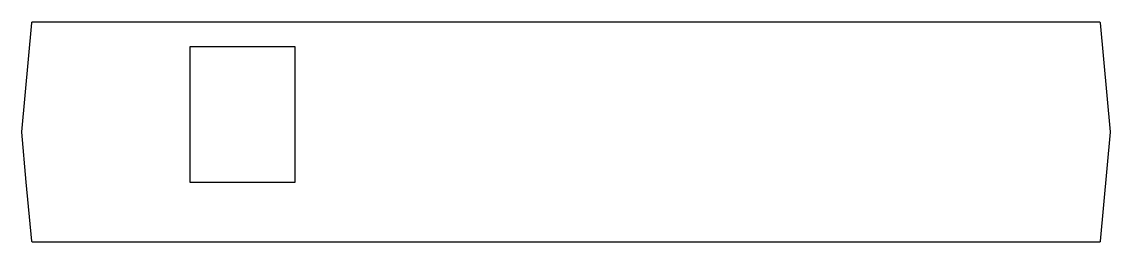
# Model space of a CAD drawing. Extents: x 79 to 188, y -112 to -90.
import ezdxf

# ---------------------------------------------------------------- set-up
doc = ezdxf.new("R2010")
doc.units = 0
doc.layers.add('BLACK', color=7, linetype='CONTINUOUS')

msp = doc.modelspace()

# ---------------------------------------------------------------- linework, layer by layer
at = {"layer": 'BLACK', "linetype": 'CONTINUOUS'}
for p, q in [((80.239748, -90.112774), (80.265421, -90.047792)), ((80.265421, -90.047792), (80.322151, -90.007005)), ((80.322151, -90.007005), (80.363239, -90)), ((80.363239, -90), (186.636761, -90)), ((186.636761, -90), (186.7038, -90.019685)), ((186.7038, -90.019685), (186.749555, -90.072489)), ((79.25102, -100.98878), (80.239748, -90.112774)), ((186.749555, -90.072489), (186.760252, -90.112774)), ((186.760252, -90.112774), (187.748979, -100.988774)), ((106.5, -92.5), (96, -92.5)), ((96, -92.5), (96, -106)), ((106.5, -106), (106.5, -92.5)), ((79.25102, -101.01122), (79.25102, -100.98878)), ((79.704545, -106), (79.25102, -101.01122)), ((187.748979, -101.011226), (186.760252, -111.887226)), ((187.748979, -100.988774), (187.748979, -101.011226)), ((80.239748, -111.887226), (79.704545, -106)), ((96, -106), (106.5, -106)), ((80.250445, -111.927511), (80.239748, -111.887226)), ((80.2962, -111.980315), (80.250445, -111.927511)), ((80.363239, -112), (80.2962, -111.980315)), ((186.636761, -112), (80.363239, -112)), ((186.677849, -111.992995), (186.636761, -112)), ((186.734579, -111.952208), (186.677849, -111.992995)), ((186.760252, -111.887226), (186.734579, -111.952208))]:
    msp.add_line(p, q, dxfattribs=at)

doc.saveas('drawing.dxf')
